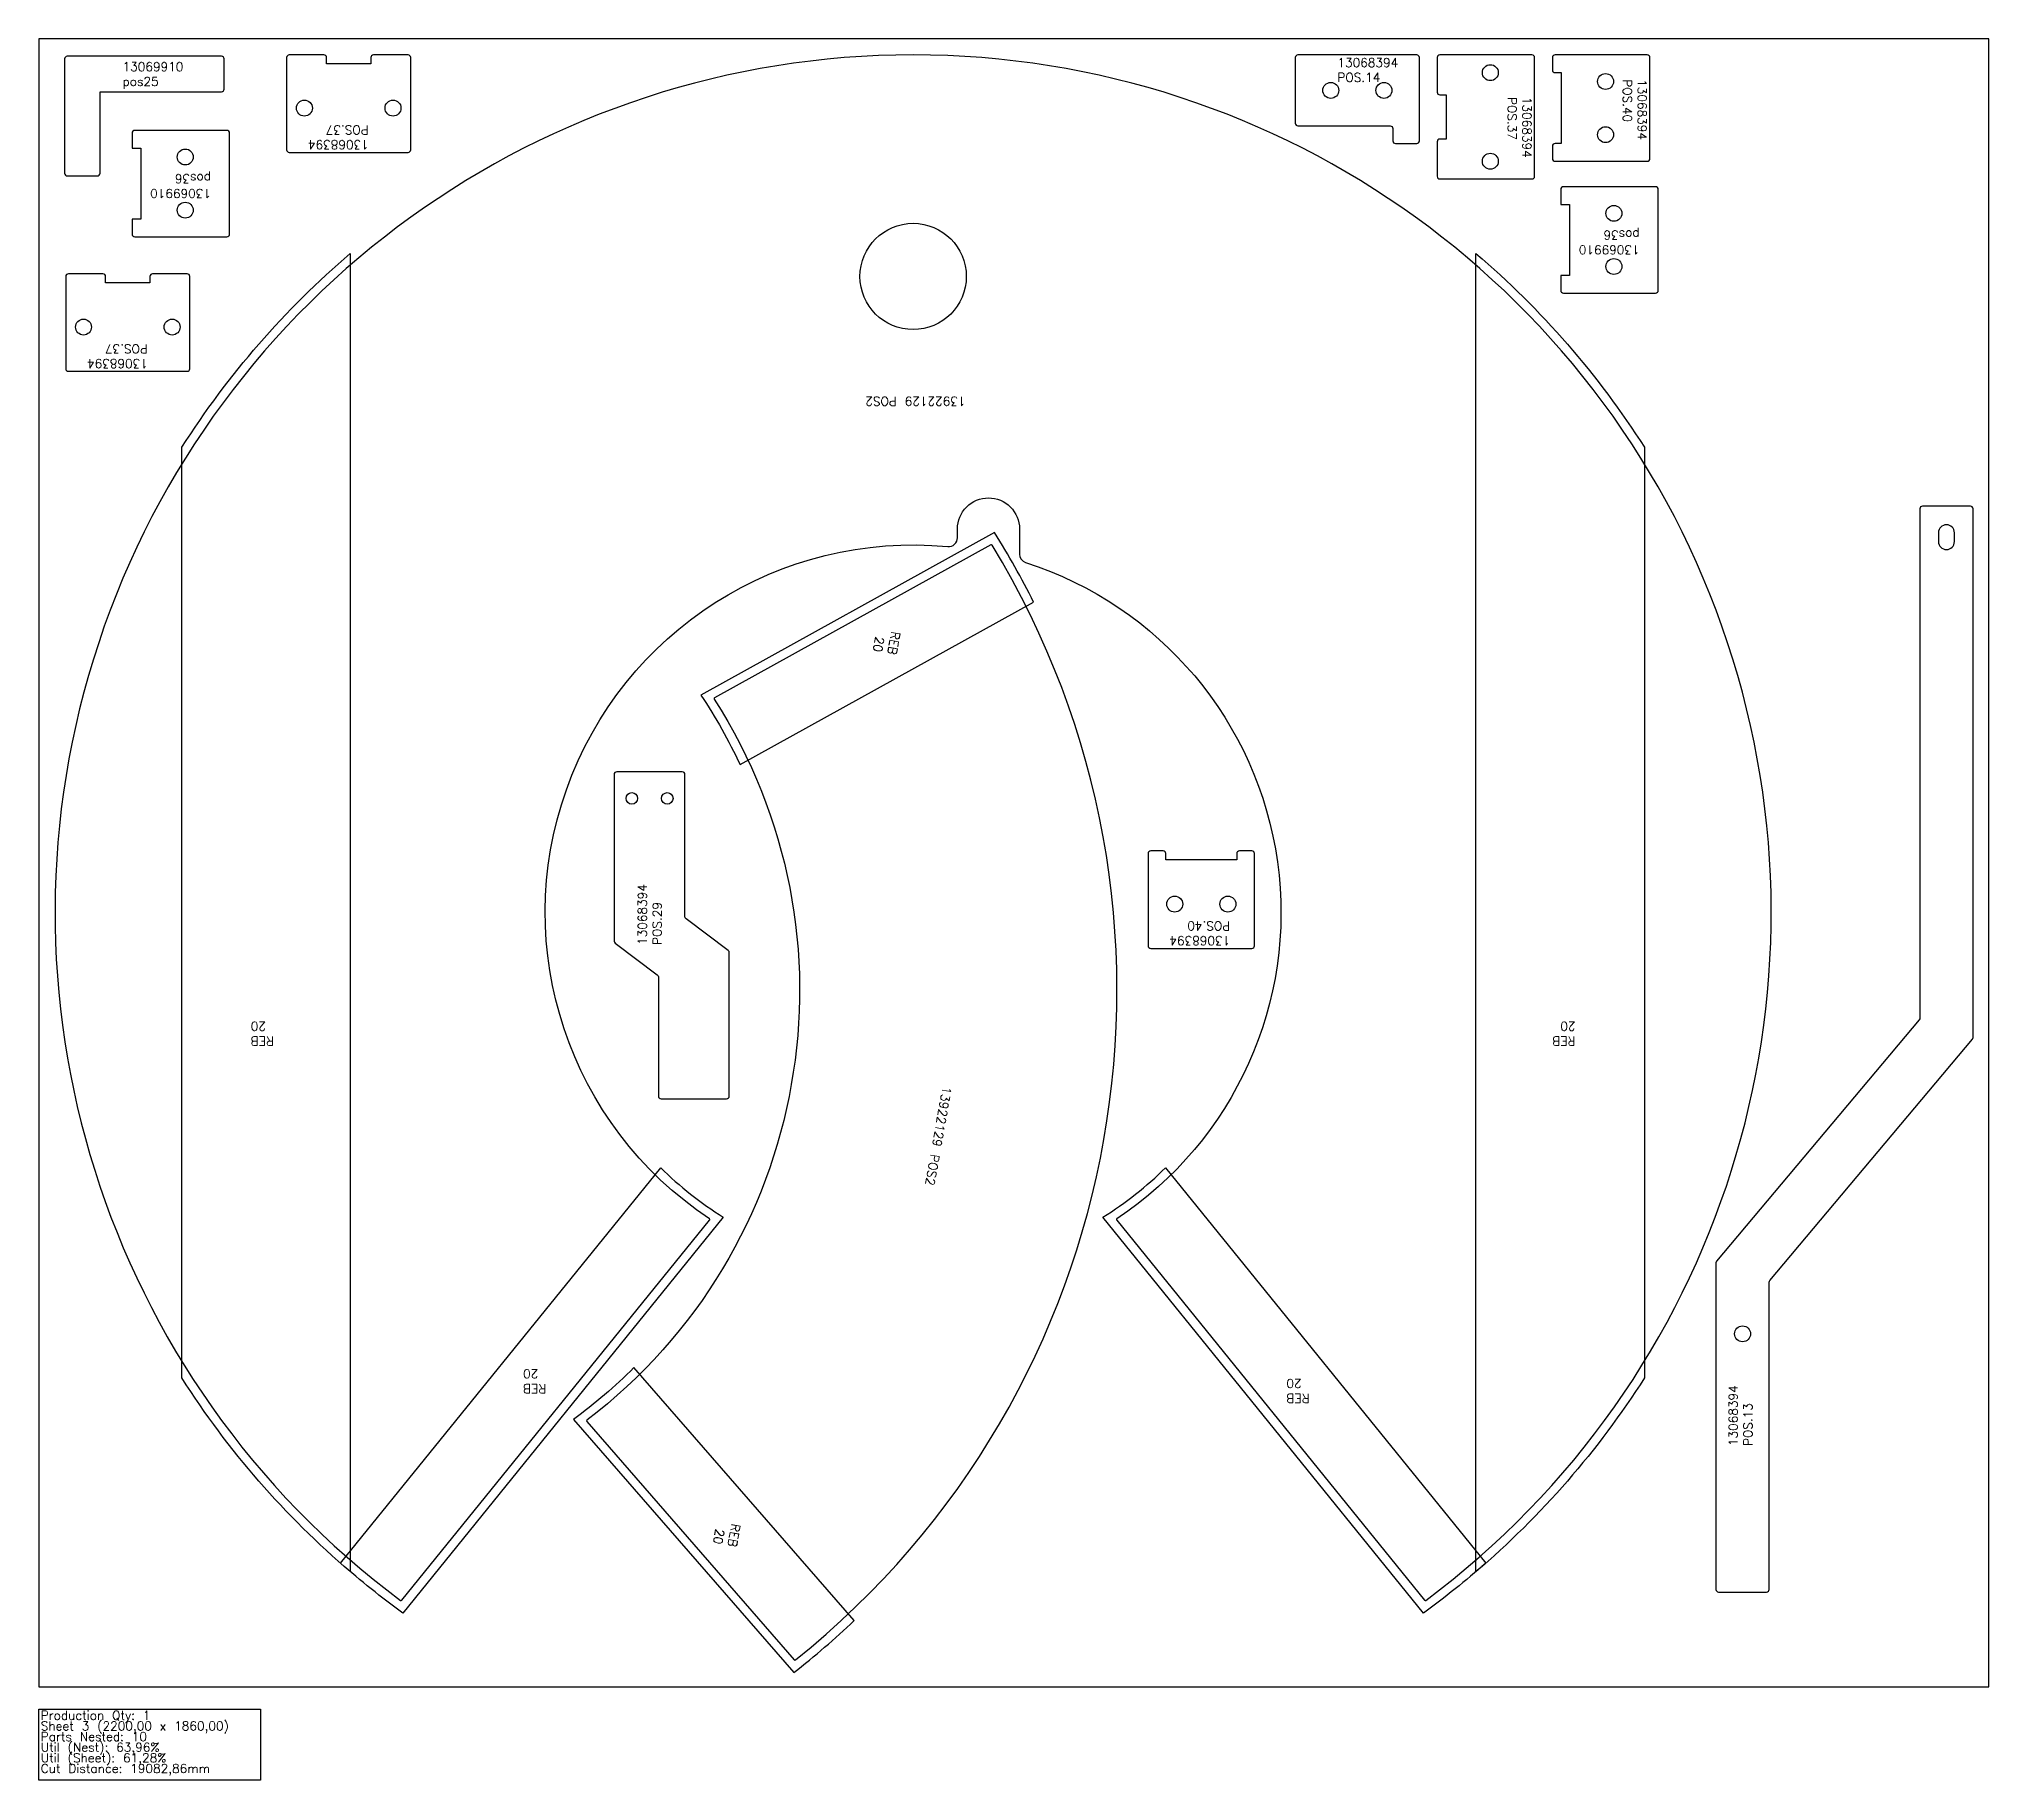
# Model space of a CAD drawing. Header units: millimetres. Extents: x 4620 to 6820, y -105 to 1860.
import ezdxf

# ---------------------------------------------------------------- set-up
doc = ezdxf.new("R2010")
doc.units = ezdxf.units.MM
for name, color, linetype in [('13068394v01', 7, 'Continuous'), ('13069910', 7, 'Continuous'), ('13922129', 7, 'Continuous'), ('Rebaixo', 7, 'Continuous'), ('sheet', 24, 'Continuous'), ('Stats', 7, 'Continuous'), ('Texto', 7, 'Continuous')]:
    doc.layers.add(name, color=color, linetype=linetype)
doc.styles.get("Standard").update_dxf_attribs({"font": 'txt.shx'})

msp = doc.modelspace()

# ---------------------------------------------------------------- linework, layer by layer
at = {"color": 6}
msp.add_lwpolyline([(5376.3, 528.5, -0.779586), (5645.2, 1287.2, 0.442098), (5656.2, 1297.1), (5656.2, 1307, -0.414214), (5691.2, 1342), (5691.2, 1342, -0.414214), (5726.2, 1307), (5726.2, 1278.6, 0.32583), (5733.1, 1269.1, -0.628187), (5836.1, 528.5, 0.441736), (5835.9, 527), (6183.1, 97.9, 0.402551), (6184.5, 97.7, 3.01639), (5027.9, 97.7, 0.402551), (5029.3, 97.9), (5376.5, 527, 0.441736)], format="xyb", close=True, dxfattribs=at)
at = {"layer": '13068394v01', "color": 6}
for points in [[(5036.4, 1842), (4997.4, 1842, 0.414214), (4994.4, 1839), (4994.4, 1832), (4944.4, 1832), (4944.4, 1839, 0.414214), (4941.4, 1842), (4902.4, 1842, 0.414214), (4899.4, 1839), (4899.4, 1735, 0.414214), (4902.4, 1732), (5036.4, 1732, 0.414214), (5039.4, 1735), (5039.4, 1839, 0.414214)], [(6037.4, 1839), (6037.4, 1765, 0.414214), (6040.4, 1762), (6144.4, 1762, -0.414214), (6147.4, 1759), (6147.4, 1745, 0.414214), (6150.4, 1742), (6174.4, 1742, 0.414214), (6177.4, 1745), (6177.4, 1839, 0.414214), (6174.4, 1842), (6040.4, 1842, 0.414214)], [(6197.4, 1839), (6197.4, 1800, 0.414214), (6200.4, 1797), (6207.4, 1797), (6207.4, 1747), (6200.4, 1747, 0.414214), (6197.4, 1744), (6197.4, 1705, 0.414214), (6200.4, 1702), (6304.4, 1702, 0.414214), (6307.4, 1705), (6307.4, 1839, 0.414214), (6304.4, 1842), (6200.4, 1842, 0.414214)], [(6327.4, 1839), (6327.4, 1825, 0.414214), (6330.4, 1822), (6337.4, 1822), (6337.4, 1742), (6330.4, 1742, 0.414214), (6327.4, 1739), (6327.4, 1725, 0.414214), (6330.4, 1722), (6434.4, 1722, 0.414214), (6437.4, 1725), (6437.4, 1839, 0.414214), (6434.4, 1842), (6330.4, 1842, 0.414214)], [(4787.2, 1594.9), (4748.2, 1594.9, 0.414214), (4745.2, 1591.9), (4745.2, 1584.9), (4695.2, 1584.9), (4695.2, 1591.9, 0.414214), (4692.2, 1594.9), (4653.2, 1594.9, 0.414214), (4650.2, 1591.9), (4650.2, 1487.9, 0.414214), (4653.2, 1484.9), (4787.2, 1484.9, 0.414214), (4790.2, 1487.9), (4790.2, 1591.9, 0.414214)], [(6515, 107.2), (6569, 107.2, 0.414214), (6572, 110.2), (6572, 456.8, -0.176327), (6572.7, 458.8), (6801.3, 731.2, 0.176327), (6802, 733.1), (6802, 1329.7, 0.414214), (6799, 1332.7), (6745, 1332.7, 0.414214), (6742, 1329.7), (6742, 755, -0.176327), (6741.3, 753), (6512.7, 480.6, 0.176327), (6512, 478.7), (6512, 110.2, 0.414214)], [(6781, 1302.7, 0.999989), (6763, 1302.7), (6763, 1292.7, 0.999992), (6781, 1292.7)], [(5350, 867, -0.236068), (5348.8, 869.4), (5348.8, 1029.9, 0.414214), (5345.8, 1032.9), (5271.8, 1032.9, 0.414214), (5268.8, 1029.9), (5268.8, 841.9, 0.236068), (5270, 839.5), (5317.6, 803.8, -0.236068), (5318.8, 801.4), (5318.8, 666.9, 0.414214), (5321.8, 663.9), (5395.8, 663.9, 0.414214), (5398.8, 666.9), (5398.8, 828.9, 0.236068), (5397.6, 831.3)], [(5988.3, 943.6), (5974.3, 943.6, 0.414214), (5971.3, 940.6), (5971.3, 933.6), (5891.3, 933.6), (5891.3, 940.6, 0.414214), (5888.3, 943.6), (5874.3, 943.6, 0.414214), (5871.3, 940.6), (5871.3, 836.6, 0.414214), (5874.3, 833.6), (5988.3, 833.6, 0.414214), (5991.3, 836.6), (5991.3, 940.6, 0.414214)]]:
    msp.add_lwpolyline(points, format="xyb", close=True, dxfattribs=at)
for centre, radius in [((6257.4, 1822), 9), ((6077.4, 1802), 9), ((6137.4, 1802), 9), ((6387.4, 1812), 9), ((4919.4, 1782), 9), ((5019.4, 1782), 9), ((6387.4, 1752), 9), ((6257.4, 1722), 9), ((4670.2, 1534.9), 9), ((4770.2, 1534.9), 9), ((5288.8, 1002.9), 6.5), ((5328.8, 1002.9), 6.5), ((5901.3, 883.6), 9), ((5961.3, 883.6), 9), ((6542, 398.6), 9)]:
    msp.add_circle(centre, radius, dxfattribs=at)
at = {"layer": '13069910', "color": 6}
for points in [[(4688.9, 1800.5), (4825.9, 1800.5, 0.414214), (4828.9, 1803.5), (4828.9, 1837.5, 0.414214), (4825.9, 1840.5), (4651.9, 1840.5, 0.414214), (4648.9, 1837.5), (4648.9, 1708.5, 0.414214), (4651.9, 1705.5), (4685.9, 1705.5, 0.414214), (4688.9, 1708.5)], [(4725, 1753.8), (4725, 1736.8), (4735, 1736.8), (4735, 1656.8), (4725, 1656.8), (4725, 1639.8, 0.414214), (4728, 1636.8), (4832, 1636.8, 0.414214), (4835, 1639.8), (4835, 1753.8, 0.414214), (4832, 1756.8), (4728, 1756.8, 0.414214)], [(6336.8, 1690.2), (6336.8, 1673.2), (6346.8, 1673.2), (6346.8, 1593.2), (6336.8, 1593.2), (6336.8, 1576.2, 0.414214), (6339.8, 1573.2), (6443.8, 1573.2, 0.414214), (6446.8, 1576.2), (6446.8, 1690.2, 0.414214), (6443.8, 1693.2), (6339.8, 1693.2, 0.414214)]]:
    msp.add_lwpolyline(points, format="xyb", close=True, dxfattribs=at)
for centre in [(4785, 1726.8), (4785, 1666.8), (6396.8, 1663.2), (6396.8, 1603.2)]:
    msp.add_circle(centre, 9, dxfattribs=at)
at = {"layer": '13922129', "color": 6}
msp.add_lwpolyline([(5472.1, 30.7, 0.402438), (5473.4, 30.6, 0.376791), (5695.3, 1288.8, 0.402438), (5693.9, 1289.1), (5382.1, 1116.4, 0.433061), (5381.7, 1115, -0.390297), (5238.2, 301.1, 0.433061), (5238.1, 299.7)], format="xyb", close=True, dxfattribs=at)
msp.add_circle((5606.2, 1592), 60, dxfattribs=at)
at = {"layer": 'Rebaixo', "color": 6}
for points in [[(4971.2, 130.2, -0.074445), (4781.2, 348.8), (4781.2, 1399.2, -0.074445), (4971.2, 1617.8)], [(6241.2, 1617.8, -0.074445), (6431.2, 1399.2), (6431.2, 348.8, -0.074445), (6241.2, 130.2)], [(5742.1, 1224.4, 0.023019), (5698.1, 1302.9), (5366.8, 1119.3, -0.037554), (5411, 1041)], [(5321.4, 586.1, 0.055732), (5392, 530.3), (5030.5, 83.4, -0.023019), (4960.2, 139.7)], [(6252.2, 139.7, -0.023019), (6181.9, 83.4), (5820.4, 530.3, 0.055732), (5891, 586.1)], [(5291.2, 360.4, -0.037554), (5222.9, 301.9), (5471.6, 16.2, 0.023019), (5539.8, 74.9)]]:
    msp.add_lwpolyline(points, format="xyb", close=True, dxfattribs=at)
at = {"layer": 'sheet', "color": 7}
msp.add_lwpolyline([(4620, 0), (6820, 0), (6820, 1860), (4620, 1860)], close=True, dxfattribs=at)
at = {"layer": 'Stats', "color": 151}
msp.add_lwpolyline([(4620, -25), (4870, -25), (4870, -105), (4620, -105), (4620, -25)], close=True, dxfattribs=at)

# ---------------------------------------------------------------- texts
at = {"layer": 'Rebaixo', "color": 6, "char_height": 10}
for width, insert, attachment_point, rotation in [(39.517, (5587.1, 1164.4), 3, 260.0164), (145.959, (4858.9, 724), 3, 180), (145.959, (6353.5, 724), 1, 180), (39.517, (5166.2, 331.7), 3, 180), (39.517, (6027.4, 320.8), 3, 180), (39.517, (5406.9, 157.4), 3, 260.0164)]:
    msp.add_mtext_dynamic_manual_height_columns('REB\\P20', width=width, gutter_width=12.5, heights=[0], dxfattribs=dict(at, insert=insert, attachment_point=attachment_point, rotation=rotation))
for insert, width, attachment_point, rotation in [((5587.2, 1164.5), 39.517, 3, 260), ((4858.9, 724), 145.959, 3, 180), ((6353.5, 724), 145.959, 1, 180), ((5166.2, 331.7), 39.517, 3, 180), ((6027.4, 320.8), 39.517, 3, 180), ((5406.8, 157.5), 39.517, 3, 260)]:
    msp.add_mtext('REB\\P20', dxfattribs=dict(at, insert=insert, width=width, attachment_point=attachment_point, rotation=rotation))
at = {"layer": 'Stats', "color": 60}
for s, p in [('Sheet 3 (2200,00 x 1860,00)', (4622, -49)), ('Production Qty: 1', (4622, -37)), ('Parts Nested: 10', (4622, -61)), ('Util (Nest): 63,96%', (4622, -73)), ('Cut Distance: 19082,86mm', (4622, -97)), ('Util (Sheet): 61,28%', (4622, -85))]:
    msp.add_text(s, height=10, dxfattribs=at).set_placement(p)
at = {"layer": 'Texto', "color": 6, "char_height": 10, "attachment_point": 1}
for s, insert, width in [('13069910 \\Ppos25', (4714.3, 1833.7), 162.039), ('13068394 \\PPOS.14', (6084.9, 1838.3), 32.625)]:
    msp.add_mtext(s, dxfattribs=dict(at, insert=insert, width=width))
for s, insert, width, rotation in [('13068394 \\PPOS.40', (6433.7, 1814.6), 32.625, 270), ('13068394 \\PPOS.37', (6303.7, 1794.6), 32.625, 270), ('13068394 \\PPOS.37', (4992, 1735.7), 32.625, 180), ('13069910 \\Ppos36', (4814, 1680.6), 162.039, 180), ('13069910 \\Ppos36', (6425.8, 1617), 162.039, 180), ('13068394 \\PPOS.37', (4742.8, 1488.6), 32.625, 180), ('13922129 POS2', (5665.3, 1446.1), 387.443, 180), ('13068394 \\PPOS.29', (5295.7, 837.5), 32.625, 90), ('13068394 \\PPOS.40', (5963.9, 837.3), 32.625, 180), ('13922129 POS2', (5649.5, 676.6), 387.443, 260), ('13068394 \\PPOS.13', (6526.4, 271.9), 32.625, 90)]:
    msp.add_mtext(s, dxfattribs=dict(at, insert=insert, width=width, rotation=rotation))

doc.saveas('drawing.dxf')
